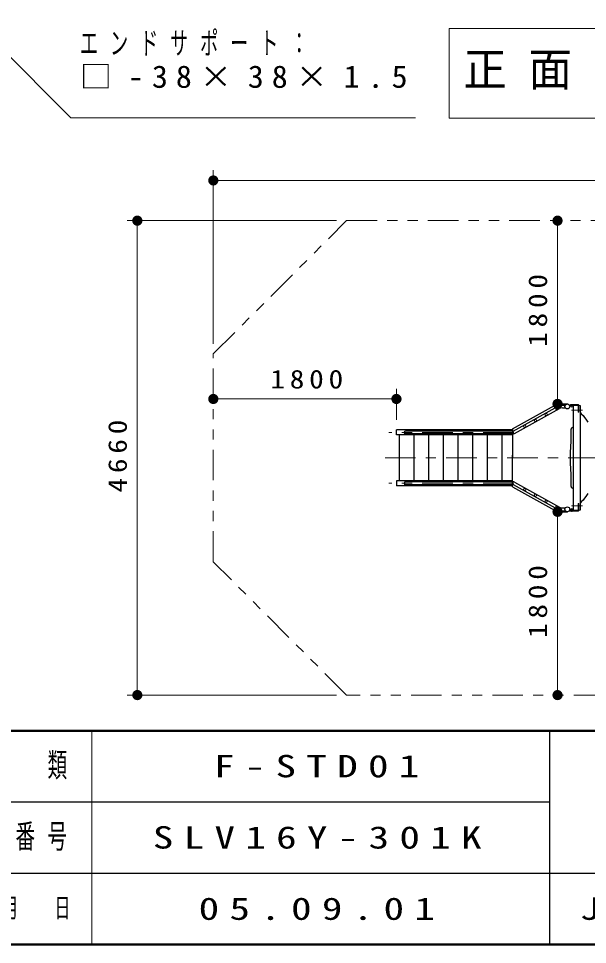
# Model space of a CAD drawing. Units: millimetres on the paper, with parts at other scales. Extents: x -365 to 0, y -61 to 257.
# Drawn here: x -122.2 to -66.3, y 0 to 90.9 of the extents above; entities that cross this region are included whole.
import ezdxf

# ---------------------------------------------------------------- set-up
doc = ezdxf.new("R2010")
doc.units = ezdxf.units.MM
for name, pattern in [('USER1', [4.5, 2.5, -2]), ('USER2', [6, 3, -1, 1, -1]), ('USER3', [8, 3, -1, 1, -1, 1, -1])]:
    doc.linetypes.add(name, pattern=pattern)
doc.layers.add('LY_1', color=7, linetype='Continuous', lineweight=13)
doc.layers.add('LY_2', color=7, linetype='Continuous', lineweight=13)
doc.layers.add('LY_3', color=7, linetype='Continuous')
doc.styles.add('ＭＳ ゴシック', font='')
doc.styles.get('ＭＳ ゴシック').set_extended_font_data('MS Gothic')

# ---------------------------------------------------------------- blocks, each defined once
blk = doc.blocks.new('filled_dot')
at = {"color": 0, "linetype": 'Continuous', "lineweight": -2, "const_width": 1.25}
blk.add_lwpolyline([(-0.625, 0, 1), (0.625, 0, 1)], format="xyb", close=True, dxfattribs=at)

msp = doc.modelspace()

# ---------------------------------------------------------------- linework, layer by layer
at = {"layer": 'LY_1'}
for p, q in [((-117.061, 81.193), (-130.374, 94.507)), ((-79.887, 89.961), (-79.887, 81.161)), ((-32.087, 89.961), (-79.887, 89.961)), ((-117.061, 81.193), (-83.173, 81.193)), ((-79.887, 81.161), (-32.087, 81.161)), ((-103.056, 59.002), (-103.056, 76.044)), ((-103.056, 75.044), (-20.406, 75.044)), ((-90.962, 71.096), (-111.525, 71.096)), ((-110.525, 24.496), (-110.525, 71.096)), ((-69.221, 71.096), (-69.221, 53.096)), ((-85.056, 51.546), (-85.056, 54.582)), ((-103.056, 53.582), (-85.056, 53.582)), ((-68.24, 53.096), (-68.221, 53.096)), ((-69.221, 42.496), (-69.221, 24.496)), ((-68.24, 42.496), (-68.221, 42.496)), ((-90.962, 24.496), (-111.525, 24.496))]:
    msp.add_line(p, q, dxfattribs=at)
at = {"layer": 'LY_1', "lineweight": 25}
for p, q in [((-73.656, 50.646), (-69.24, 53.096)), ((-73.588, 50.414), (-69.148, 52.877)), ((-69.24, 53.096), (-68.256, 53.096)), ((-68.742, 52.982), (-68.458, 52.982)), ((-68.056, 52.984), (-67.632, 52.984)), ((-68.032, 52.939), (-67.632, 52.939)), ((-67.93, 52.859), (-67.93, 52.939)), ((-67.734, 52.859), (-67.93, 52.859)), ((-67.882, 52.859), (-67.882, 52.939)), ((-67.782, 52.859), (-67.782, 52.939)), ((-67.734, 52.859), (-67.734, 52.939)), ((-67.632, 52.984), (-67.632, 52.939)), ((-73.454, 50.177), (-69.016, 52.639)), ((-68.742, 52.71), (-68.458, 52.71)), ((-73.656, 50.546), (-85.056, 50.546)), ((-85.056, 50.046), (-85.056, 50.546)), ((-73.656, 50.046), (-85.056, 50.046)), ((-84.76, 45.546), (-84.76, 50.046)), ((-73.52, 50.432), (-84.156, 50.432)), ((-73.52, 50.16), (-84.156, 50.16)), ((-83.316, 45.546), (-83.316, 50.046)), ((-81.871, 45.546), (-81.871, 50.046)), ((-80.427, 45.546), (-80.427, 50.046)), ((-78.982, 45.546), (-78.982, 50.046)), ((-77.538, 45.546), (-77.538, 50.046)), ((-76.093, 45.546), (-76.093, 50.046)), ((-74.649, 45.546), (-74.649, 50.046)), ((-73.656, 50.646), (-73.656, 47.796)), ((-67.685, 50.781), (-67.685, 44.81)), ((-73.656, 44.946), (-73.656, 47.796)), ((-85.056, 45.546), (-85.056, 45.046)), ((-73.656, 45.546), (-85.056, 45.546)), ((-73.656, 45.046), (-85.056, 45.046)), ((-73.52, 45.432), (-84.156, 45.432)), ((-73.52, 45.16), (-84.156, 45.16)), ((-73.656, 44.946), (-69.24, 42.496)), ((-73.588, 45.178), (-69.148, 42.715)), ((-73.454, 45.415), (-69.016, 42.953)), ((-68.742, 42.882), (-68.458, 42.882)), ((-69.24, 42.496), (-68.256, 42.496)), ((-68.742, 42.61), (-68.458, 42.61)), ((-68.056, 42.608), (-67.632, 42.608)), ((-68.032, 42.653), (-67.632, 42.653)), ((-67.734, 42.733), (-67.93, 42.733)), ((-67.93, 42.733), (-67.93, 42.653)), ((-67.882, 42.733), (-67.882, 42.653)), ((-67.782, 42.733), (-67.782, 42.653)), ((-67.734, 42.733), (-67.734, 42.653)), ((-67.632, 42.608), (-67.632, 42.653))]:
    msp.add_line(p, q, dxfattribs=at)
at = {"layer": 'LY_1', "linetype": 'USER3'}
for p, q in [((-67.936, 53.029), (-67.936, 52.984)), ((-67.936, 53.029), (-67.206, 53.029)), ((-67.936, 52.984), (-67.204, 52.984)), ((-67.832, 53.087), (-67.832, 52.731)), ((-67.181, 52.962), (-67.181, 52.288)), ((-67.136, 52.962), (-67.136, 52.288)), ((-67.136, 52.288), (-67.181, 52.288)), ((-67.832, 42.505), (-67.832, 42.861)), ((-67.181, 42.631), (-67.181, 43.304)), ((-67.136, 43.304), (-67.181, 43.304)), ((-67.136, 42.631), (-67.136, 43.304)), ((-67.936, 42.563), (-67.936, 42.608)), ((-67.936, 42.608), (-67.204, 42.608)), ((-67.936, 42.563), (-67.206, 42.563))]:
    msp.add_line(p, q, dxfattribs=at)
at = {"layer": 'LY_1', "linetype": 'USER1'}
for p, q in [((-67.176, 52.919), (-67.176, 52.29)), ((-67.136, 52.918), (-67.136, 52.29)), ((-67.136, 52.29), (-67.176, 52.29)), ((-73.679, 45.546), (-73.679, 50.046)), ((-73.656, 45.546), (-73.656, 50.046)), ((-67.176, 42.674), (-67.176, 43.301)), ((-67.136, 43.301), (-67.176, 43.301)), ((-67.136, 42.675), (-67.136, 43.301))]:
    msp.add_line(p, q, dxfattribs=at)
at = {"layer": 'LY_1', "linetype": 'USER2'}
for p, q in [((-66.775, 52.491), (-67.843, 52.491)), ((-73.52, 50.296), (-85.796, 50.296)), ((-86.169, 47.796), (-39.019, 47.796)), ((-73.52, 45.296), (-85.796, 45.296)), ((-66.775, 43.101), (-67.843, 43.101))]:
    msp.add_line(p, q, dxfattribs=at)
at = {"layer": 'LY_1', "linetype": 'USER3'}
msp.add_lwpolyline([(-89.962, 24.496), (-103.056, 37.59), (-103.056, 58.002), (-89.962, 71.096), (-32.622, 71.096), (-20.406, 58.88), (-20.406, 36.712), (-32.622, 24.496)], close=True, dxfattribs=at)
at = {"layer": 'LY_1', "lineweight": 25}
msp.add_lwpolyline([(-67.899, 46.15), (-67.899, 45.019), (-67.895, 44.982), (-67.886, 44.947), (-67.87, 44.913), (-67.848, 44.883), (-67.822, 44.857), (-67.792, 44.837), (-67.758, 44.821), (-67.722, 44.812), (-67.685, 44.81), (-67.685, 42.724), (-67.684, 42.716), (-67.682, 42.707), (-67.678, 42.7), (-67.672, 42.693), (-67.666, 42.687), (-67.659, 42.682), (-67.651, 42.679), (-67.642, 42.677), (-67.633, 42.677), (-67.322, 42.668), (-67.012, 42.68), (-66.993, 42.682), (-66.976, 42.692), (-66.964, 42.707), (-66.958, 42.726), (-66.958, 52.866), (-66.96, 52.875), (-66.962, 52.883), (-66.966, 52.891), (-66.972, 52.898), (-66.978, 52.904), (-66.986, 52.908), (-66.994, 52.911), (-67.003, 52.913), (-67.012, 52.913), (-67.322, 52.925), (-67.633, 52.915), (-67.652, 52.913), (-67.669, 52.903), (-67.68, 52.888), (-67.685, 52.869), (-67.685, 50.781), (-67.722, 50.779), (-67.758, 50.77), (-67.792, 50.755), (-67.822, 50.735), (-67.849, 50.709), (-67.87, 50.679), (-67.886, 50.646), (-67.896, 50.61), (-67.899, 50.573), (-67.899, 49.444), (-67.969, 48.312), (-67.988, 47.796), (-67.969, 47.28)], close=True, dxfattribs=at)
for points in [[(-66.96, 52.225), (-66.904, 52.111), (-66.714, 51.947), (-66.56, 51.767), (-66.427, 51.589), (-66.244, 51.287)], [(-66.244, 44.305), (-66.427, 44.003), (-66.56, 43.825), (-66.714, 43.645), (-66.904, 43.481), (-66.96, 43.367)]]:
    msp.add_lwpolyline(points, dxfattribs=at)
for centre in [(-68.256, 52.846), (-68.256, 42.746)]:
    msp.add_circle(centre, 0.243, dxfattribs=at)
at = {"layer": 'LY_1', "linetype": 'USER1'}
for centre in [(-70.346, 52.057), (-69.297, 52.639), (-72.445, 50.893), (-71.398, 51.473), (-72.445, 44.699), (-71.398, 44.119), (-70.346, 43.535), (-69.297, 42.953)]:
    msp.add_circle(centre, 0.108, dxfattribs=at)
at = {"layer": 'LY_1', "lineweight": 25}
for centre, radius, start, end in [((-68.742, 52.146), 0.836, 90, 119.01753), ((-68.742, 52.146), 0.564, 90, 119.01753), ((-84.156, 50.296), 0.136, 90, 270), ((-73.52, 50.296), 0.136, 120, 299.01753), ((-84.156, 45.296), 0.136, 90, 270), ((-73.52, 45.296), 0.136, 60.98247, 240), ((-68.742, 43.446), 0.564, 240.98247, 270), ((-68.742, 43.446), 0.836, 240.98247, 270)]:
    msp.add_arc(centre, radius, start, end, dxfattribs=at)
at = {"layer": 'LY_1', "linetype": 'USER3'}
for centre, radius, start, end in [((-67.204, 52.962), 0.0675, 0, 90), ((-67.204, 52.962), 0.0225, 0, 90), ((-67.204, 42.631), 0.0675, 270, 0), ((-67.204, 42.631), 0.0225, 270, 0)]:
    msp.add_arc(centre, radius, start, end, dxfattribs=at)
at = {"layer": 'LY_2', "lineweight": 50}
for p, q in [((-365, 21), (0, 21)), ((-365, 0), (0, 0))]:
    msp.add_line(p, q, dxfattribs=at)
at = {"layer": 'LY_2'}
msp.add_line((-115, 21), (-115, 0), dxfattribs=at)
at = {"layer": 'LY_2', "lineweight": 25}
for p, q in [((-70, 21), (-70, 0)), ((-182.5, 14), (-70, 14)), ((-237.5, 7), (0, 7))]:
    msp.add_line(p, q, dxfattribs=at)

# ---------------------------------------------------------------- block references
at = {"layer": 'LY_1', "xscale": 0.4, "yscale": 0.4}
for p in [(-103.056, 75.044), (-103.056, 53.582)]:
    msp.add_blockref('filled_dot', p, dxfattribs=at)
for p, rotation in [((-110.525, 71.096), 270), ((-69.221, 71.096), 270), ((-85.056, 53.582), 180), ((-69.221, 53.096), 90), ((-69.221, 42.496), 270), ((-110.525, 24.496), 90), ((-69.221, 24.496), 90)]:
    msp.add_blockref('filled_dot', p, dxfattribs=dict(at, rotation=rotation))

# ---------------------------------------------------------------- texts
at = {"layer": 'LY_1', "style": 'ＭＳ ゴシック'}
for s, insert, char_height, attachment_point in [('\\T1.64;\\W0.6;エンドサポート：', (-116.173, 89.643), 2.199, 1), ('\\T1.5;\\W0.95;正面図\u3000S=1/30', (-78.487, 85.561), 3.299, 4), ('\\T1.5;\\W1.05;□-38×38×1.5', (-116.173, 86.343), 2.199, 1), ('\\T1.33;\\W1.15;1800', (-93.635, 54.582), 1.833, 8)]:
    msp.add_mtext(s, dxfattribs=dict(at, insert=insert, char_height=char_height, attachment_point=attachment_point))
at = {"layer": 'LY_1', "char_height": 1.833, "attachment_point": 8, "rotation": 90, "style": 'ＭＳ ゴシック'}
for s, insert in [('\\T1.33;\\W1.15;1800', (-70.221, 62.517)), ('\\T1.33;\\W1.15;4660', (-111.525, 48.205)), ('\\T1.33;\\W1.15;1800', (-70.221, 33.917))]:
    msp.add_mtext(s, dxfattribs=dict(at, insert=insert))
at = {"layer": 'LY_2', "attachment_point": 5, "style": 'ＭＳ ゴシック'}
for s, insert, char_height in [('\\T1.64;\\W0.6;分\u3000\u3000類', (-122.5, 17.5), 2.346), ('\\T1.64;\\W0.6;図面番号', (-122.5, 10.5), 2.346), ('\\T1.64;\\W0.6;年\u3000月\u3000日', (-122.5, 3.5), 1.906), ('\\T1.5;\\W1.35;JOB', (-62.5, 3.5), 2.199)]:
    msp.add_mtext(s, dxfattribs=dict(at, insert=insert, char_height=char_height))
at = {"layer": 'LY_3', "char_height": 2.199, "attachment_point": 4, "style": 'ＭＳ ゴシック'}
for s, insert in [('\\T1.5;\\W1.35;F-STD01', (-103, 17.5)), ('\\T1.5;\\W1.35;SLV16Y-301K', (-109, 10.5)), ('\\T1.5;\\W1.35;05.09.01', (-104.5, 3.5))]:
    msp.add_mtext(s, dxfattribs=dict(at, insert=insert))

doc.saveas('drawing.dxf')
